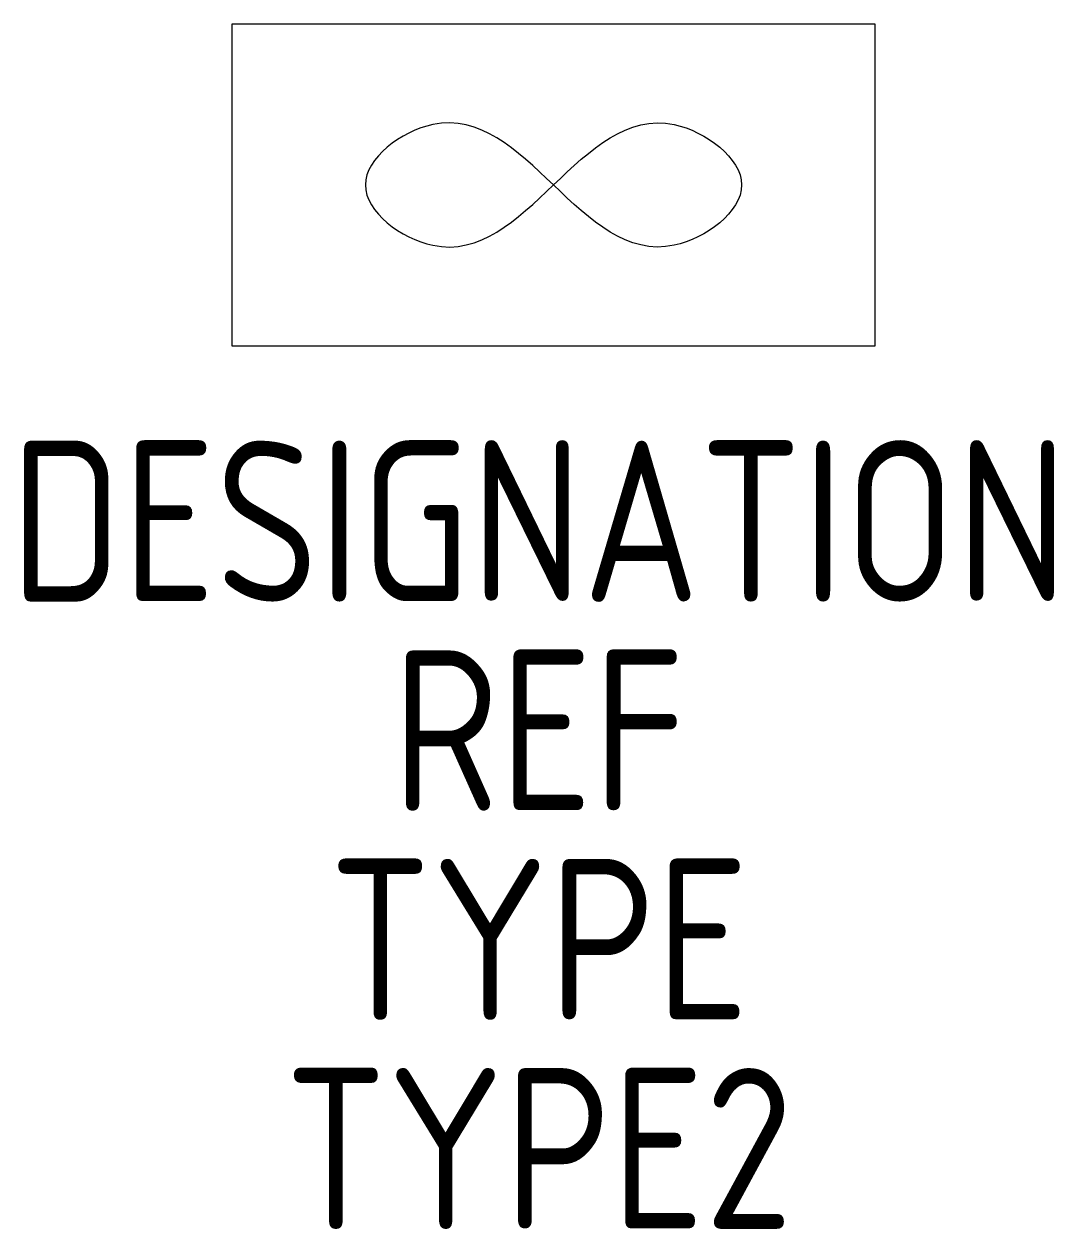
# Model space of a CAD drawing. Header units: millimetres. Extents: x -3.2 to 12.8, y -18.7 to 0.
import ezdxf
from ezdxf.enums import TextEntityAlignment as Align

# ---------------------------------------------------------------- set-up
doc = ezdxf.new("R2010")
doc.units = ezdxf.units.MM
for name, color, linetype in [('SYMB_FIL_FIN', 1, 'Continuous'), ('SYMB_TXT_NOM', 3, 'Continuous'), ('SYMBOLE', 3, 'Continuous')]:
    doc.layers.add(name, color=color, linetype=linetype)
doc.styles.add('NET2_5', font='isocp.shx', dxfattribs={"width": 0.9, "height": 2.5})

msp = doc.modelspace()

# ---------------------------------------------------------------- linework, layer by layer
at = {"layer": 'SYMB_FIL_FIN'}
for points in [[(5, -2.5), (3.125, -3.438), (2.077, -2.5), (3.125, -1.562), (5, -2.5)], [(5, -2.5), (6.875, -3.438), (7.923, -2.5), (6.875, -1.562), (5, -2.5)]]:
    msp.add_spline(points, degree=3, dxfattribs=at)
at = {"layer": 'SYMBOLE'}
msp.add_lwpolyline([(0, -5), (10, -5), (10, 0), (0, 0)], close=True, dxfattribs=at)

# ---------------------------------------------------------------- texts
at = {"layer": 'SYMB_TXT_NOM', "style": 'NET2_5', "width": 0.9, "flags": 8}
for tag, text, p in [('DESIGNATION', 'A?', (4.775, -8.974)), ('REF', '', (4.775, -12.224)), ('TYPE', '', (4.775, -15.474)), ('TYPE2', '', (4.775, -18.724))]:
    msp.add_attdef(tag, text=text, height=2.5, dxfattribs=at).set_placement(p, align=Align.CENTER)

doc.saveas('drawing.dxf')
